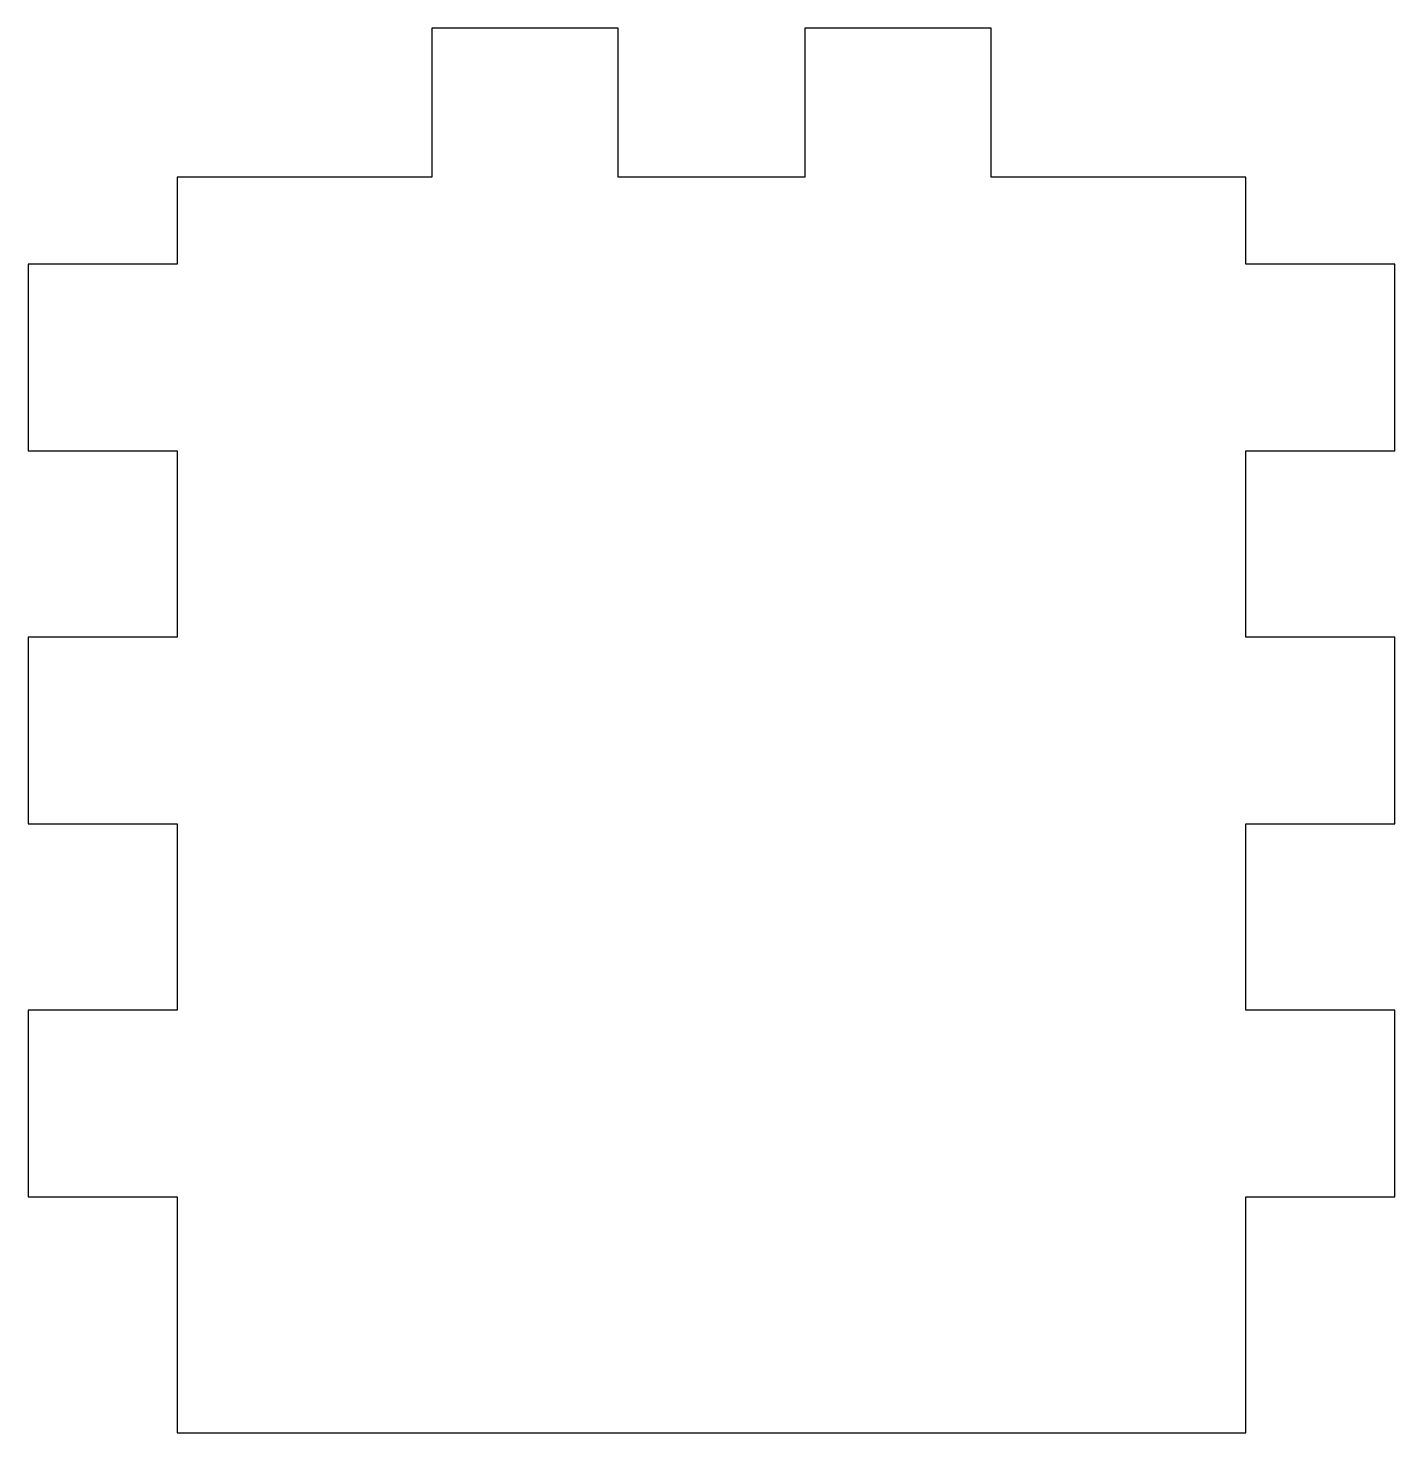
# Model space of a CAD drawing. Header units: millimetres. Extents: x -42.3 to 12.7, y 69 to 125.5.
import ezdxf

# ---------------------------------------------------------------- set-up
doc = ezdxf.new("R2010")
doc.units = ezdxf.units.MM
doc.layers.get('0').update_dxf_attribs({"linetype": 'CONTINUOUS'})

msp = doc.modelspace()

# ---------------------------------------------------------------- linework, layer by layer
msp.add_lwpolyline([(-18.561, 119.493), (-18.561, 125.493), (-26.061, 125.493), (-26.061, 119.493), (-36.311, 119.493), (-36.311, 115.993), (-42.311, 115.993), (-42.311, 108.493), (-36.311, 108.493), (-36.311, 100.993), (-42.311, 100.993), (-42.311, 93.493), (-36.311, 93.493), (-36.311, 85.993), (-42.311, 85.993), (-42.311, 78.493), (-36.311, 78.493), (-36.311, 68.993), (6.689, 68.993), (6.689, 78.493), (12.689, 78.493), (12.689, 85.993), (6.689, 85.993), (6.689, 93.493), (12.689, 93.493), (12.689, 100.993), (6.689, 100.993), (6.689, 108.493), (12.689, 108.493), (12.689, 115.993), (6.689, 115.993), (6.689, 119.493), (-3.561, 119.493), (-3.561, 125.493), (-11.061, 125.493), (-11.061, 119.493)], close=True)

doc.saveas('drawing.dxf')
